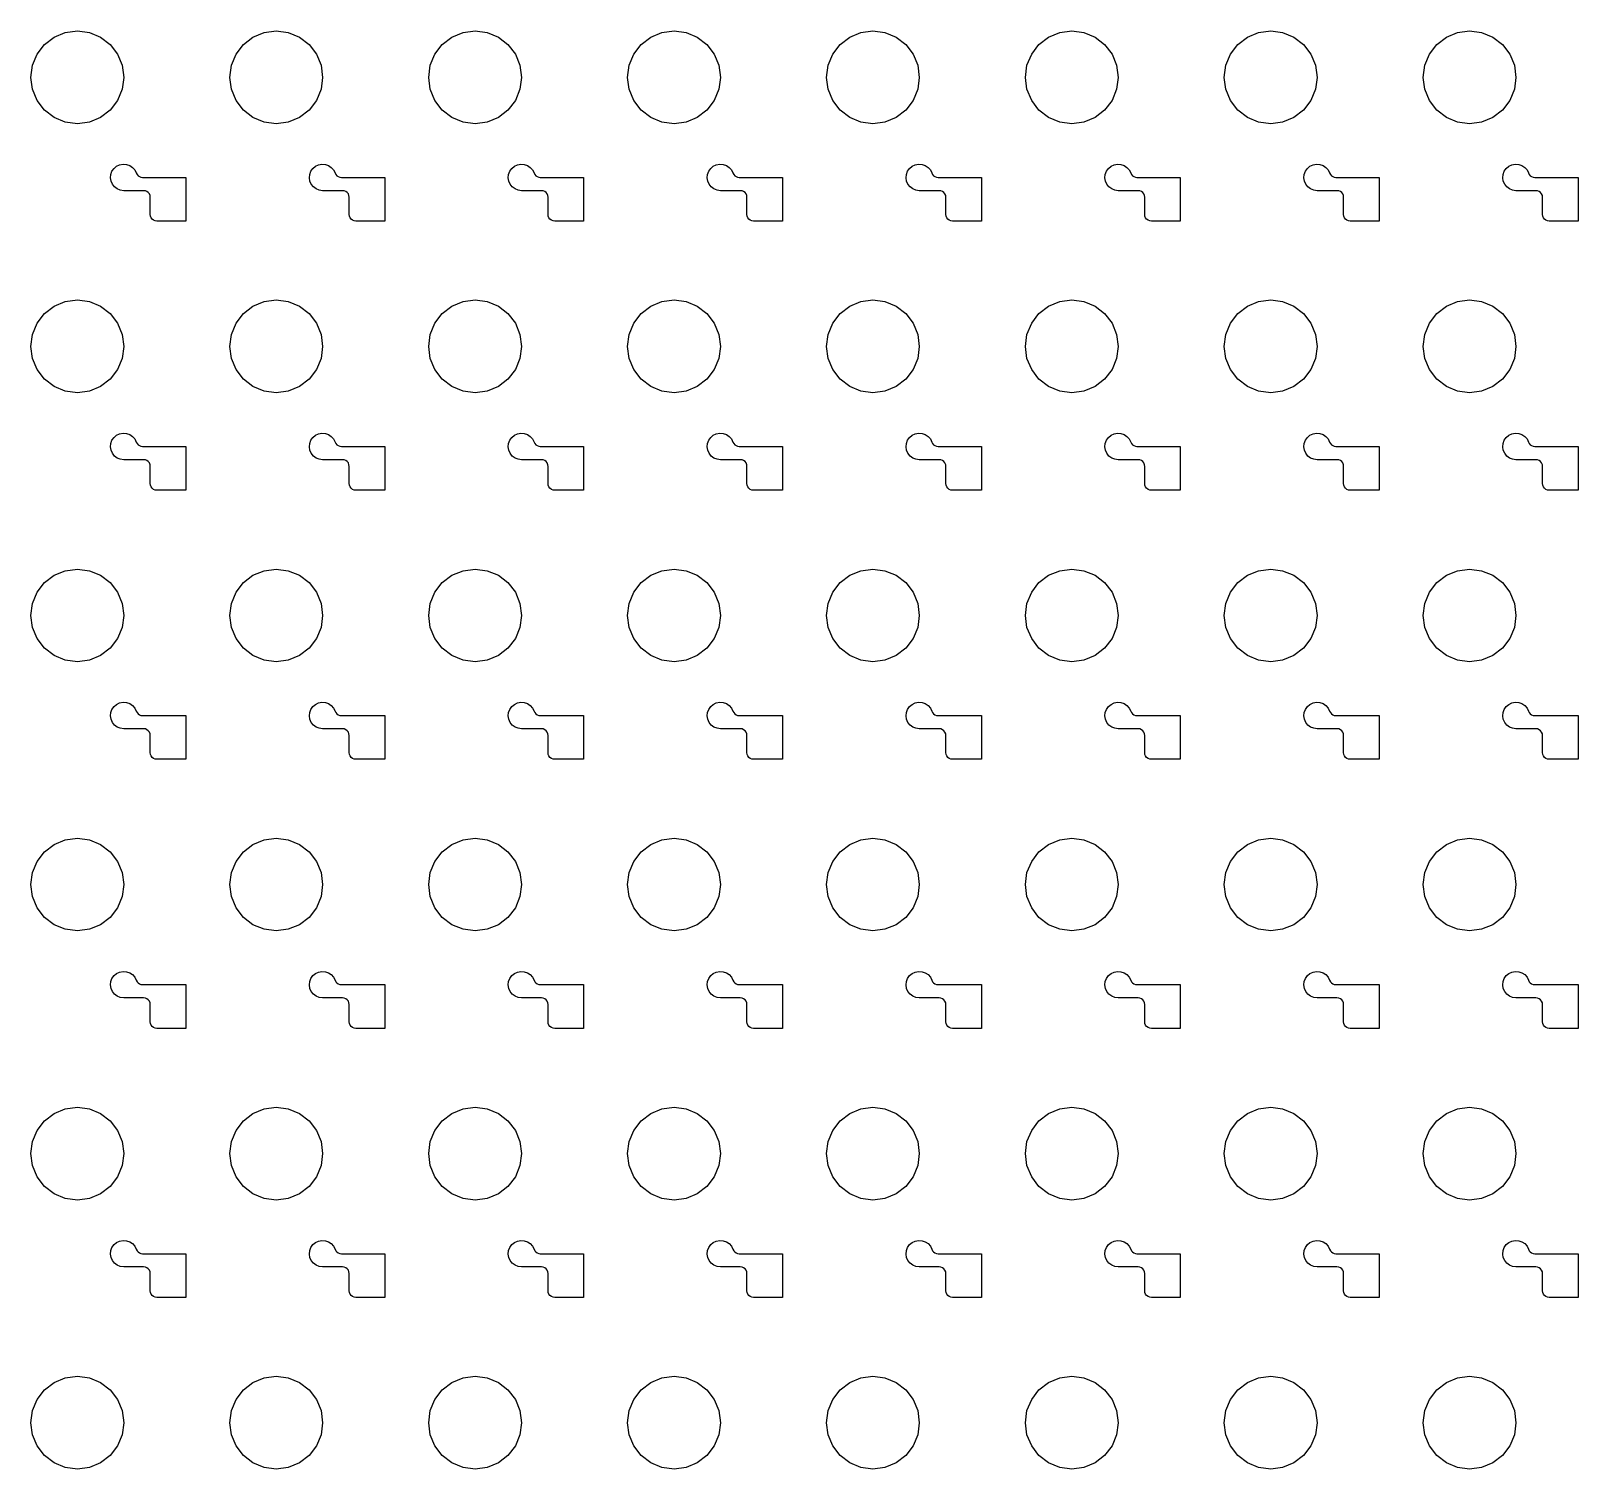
# Model space of a CAD drawing. Extents: x 11 to 212, y 11 to 212.
# Drawn here: x 79.91 to 93.63, y 148.04 to 160.81 of the extents above; entities that cross this region are included whole.
import ezdxf

# ---------------------------------------------------------------- set-up
doc = ezdxf.new("R2010")
doc.units = 0
doc.layers.add('C3', color=7, linetype='continuous')

msp = doc.modelspace()

# ---------------------------------------------------------------- linework, layer by layer
at = {"layer": 'C3'}
for points in [[(80.729, 160.394), (80.715, 160.288), (80.674, 160.188), (80.609, 160.103), (80.524, 160.038), (80.424, 159.996), (80.318, 159.982), (80.211, 159.996), (80.112, 160.038), (80.026, 160.103), (79.961, 160.188), (79.92, 160.288), (79.906, 160.394), (79.92, 160.501), (79.961, 160.6), (80.026, 160.685), (80.112, 160.751), (80.211, 160.792), (80.318, 160.806), (80.424, 160.792), (80.524, 160.751), (80.609, 160.685), (80.674, 160.6), (80.715, 160.501)], [(82.494, 160.394), (82.48, 160.288), (82.439, 160.188), (82.374, 160.103), (82.288, 160.038), (82.189, 159.996), (82.082, 159.982), (81.976, 159.996), (81.876, 160.038), (81.791, 160.103), (81.726, 160.188), (81.685, 160.288), (81.671, 160.394), (81.685, 160.501), (81.726, 160.6), (81.791, 160.685), (81.876, 160.751), (81.976, 160.792), (82.082, 160.806), (82.189, 160.792), (82.288, 160.751), (82.374, 160.685), (82.439, 160.6), (82.48, 160.501)], [(84.259, 160.394), (84.245, 160.288), (84.204, 160.188), (84.138, 160.103), (84.053, 160.038), (83.954, 159.996), (83.847, 159.982), (83.74, 159.996), (83.641, 160.038), (83.556, 160.103), (83.49, 160.188), (83.449, 160.288), (83.435, 160.394), (83.449, 160.501), (83.49, 160.6), (83.556, 160.685), (83.641, 160.751), (83.74, 160.792), (83.847, 160.806), (83.954, 160.792), (84.053, 160.751), (84.138, 160.685), (84.204, 160.6), (84.245, 160.501)], [(86.024, 160.394), (86.009, 160.288), (85.968, 160.188), (85.903, 160.103), (85.818, 160.038), (85.718, 159.996), (85.612, 159.982), (85.505, 159.996), (85.406, 160.038), (85.321, 160.103), (85.255, 160.188), (85.214, 160.288), (85.2, 160.394), (85.214, 160.501), (85.255, 160.6), (85.321, 160.685), (85.406, 160.751), (85.505, 160.792), (85.612, 160.806), (85.718, 160.792), (85.818, 160.751), (85.903, 160.685), (85.968, 160.6), (86.009, 160.501)], [(87.788, 160.394), (87.774, 160.288), (87.733, 160.188), (87.668, 160.103), (87.582, 160.038), (87.483, 159.996), (87.376, 159.982), (87.27, 159.996), (87.171, 160.038), (87.085, 160.103), (87.02, 160.188), (86.979, 160.288), (86.965, 160.394), (86.979, 160.501), (87.02, 160.6), (87.085, 160.685), (87.171, 160.751), (87.27, 160.792), (87.376, 160.806), (87.483, 160.792), (87.582, 160.751), (87.668, 160.685), (87.733, 160.6), (87.774, 160.501)], [(89.553, 160.394), (89.539, 160.288), (89.498, 160.188), (89.432, 160.103), (89.347, 160.038), (89.248, 159.996), (89.141, 159.982), (89.035, 159.996), (88.935, 160.038), (88.85, 160.103), (88.785, 160.188), (88.743, 160.288), (88.729, 160.394), (88.743, 160.501), (88.785, 160.6), (88.85, 160.685), (88.935, 160.751), (89.035, 160.792), (89.141, 160.806), (89.248, 160.792), (89.347, 160.751), (89.432, 160.685), (89.498, 160.6), (89.539, 160.501)], [(91.318, 160.394), (91.304, 160.288), (91.262, 160.188), (91.197, 160.103), (91.112, 160.038), (91.012, 159.996), (90.906, 159.982), (90.799, 159.996), (90.7, 160.038), (90.615, 160.103), (90.549, 160.188), (90.508, 160.288), (90.494, 160.394), (90.508, 160.501), (90.549, 160.6), (90.615, 160.685), (90.7, 160.751), (90.799, 160.792), (90.906, 160.806), (91.012, 160.792), (91.112, 160.751), (91.197, 160.685), (91.262, 160.6), (91.304, 160.501)], [(93.082, 160.394), (93.068, 160.288), (93.027, 160.188), (92.962, 160.103), (92.876, 160.038), (92.777, 159.996), (92.671, 159.982), (92.564, 159.996), (92.465, 160.038), (92.379, 160.103), (92.314, 160.188), (92.273, 160.288), (92.259, 160.394), (92.273, 160.501), (92.314, 160.6), (92.379, 160.685), (92.465, 160.751), (92.564, 160.792), (92.671, 160.806), (92.777, 160.792), (92.876, 160.751), (92.962, 160.685), (93.027, 160.6), (93.068, 160.501)], [(81.024, 159.118), (81.008, 159.12), (80.994, 159.126), (80.982, 159.135), (80.973, 159.147), (80.967, 159.161), (80.965, 159.176), (80.965, 159.329), (80.963, 159.345), (80.957, 159.359), (80.947, 159.371), (80.935, 159.38), (80.921, 159.386), (80.906, 159.388), (80.729, 159.388), (80.699, 159.392), (80.672, 159.403), (80.647, 159.422), (80.629, 159.445), (80.617, 159.473), (80.612, 159.503), (80.615, 159.533), (80.625, 159.561), (80.643, 159.586), (80.666, 159.605), (80.693, 159.618), (80.723, 159.623), (80.753, 159.621), (80.782, 159.611), (80.807, 159.595), (80.827, 159.572), (80.84, 159.545), (80.847, 159.532), (80.856, 159.521), (80.868, 159.513), (80.881, 159.508), (80.896, 159.506), (81.28, 159.506), (81.28, 159.118)], [(82.788, 159.118), (82.773, 159.12), (82.759, 159.126), (82.747, 159.135), (82.737, 159.147), (82.731, 159.161), (82.729, 159.176), (82.729, 159.329), (82.727, 159.345), (82.722, 159.359), (82.712, 159.371), (82.7, 159.38), (82.686, 159.386), (82.671, 159.388), (82.494, 159.388), (82.464, 159.392), (82.436, 159.403), (82.412, 159.422), (82.393, 159.445), (82.381, 159.473), (82.377, 159.503), (82.38, 159.533), (82.39, 159.561), (82.408, 159.586), (82.431, 159.605), (82.458, 159.618), (82.488, 159.623), (82.518, 159.621), (82.546, 159.611), (82.571, 159.595), (82.591, 159.572), (82.605, 159.545), (82.611, 159.532), (82.621, 159.521), (82.633, 159.513), (82.646, 159.508), (82.66, 159.506), (83.045, 159.506), (83.045, 159.118)], [(84.553, 159.118), (84.538, 159.12), (84.524, 159.126), (84.511, 159.135), (84.502, 159.147), (84.496, 159.161), (84.494, 159.176), (84.494, 159.329), (84.492, 159.345), (84.486, 159.359), (84.477, 159.371), (84.465, 159.38), (84.451, 159.386), (84.435, 159.388), (84.259, 159.388), (84.229, 159.392), (84.201, 159.403), (84.177, 159.422), (84.158, 159.445), (84.146, 159.473), (84.141, 159.503), (84.144, 159.533), (84.155, 159.561), (84.172, 159.586), (84.195, 159.605), (84.223, 159.618), (84.252, 159.623), (84.282, 159.621), (84.311, 159.611), (84.336, 159.595), (84.356, 159.572), (84.37, 159.545), (84.376, 159.532), (84.386, 159.521), (84.397, 159.513), (84.411, 159.508), (84.425, 159.506), (84.809, 159.506), (84.809, 159.118)], [(86.318, 159.118), (86.302, 159.12), (86.288, 159.126), (86.276, 159.135), (86.267, 159.147), (86.261, 159.161), (86.259, 159.176), (86.259, 159.329), (86.257, 159.345), (86.251, 159.359), (86.242, 159.371), (86.229, 159.38), (86.215, 159.386), (86.2, 159.388), (86.024, 159.388), (85.994, 159.392), (85.966, 159.403), (85.941, 159.422), (85.923, 159.445), (85.911, 159.473), (85.906, 159.503), (85.909, 159.533), (85.92, 159.561), (85.937, 159.586), (85.96, 159.605), (85.987, 159.618), (86.017, 159.623), (86.047, 159.621), (86.076, 159.611), (86.101, 159.595), (86.121, 159.572), (86.134, 159.545), (86.141, 159.532), (86.15, 159.521), (86.162, 159.513), (86.176, 159.508), (86.19, 159.506), (86.574, 159.506), (86.574, 159.118)], [(88.082, 159.118), (88.067, 159.12), (88.053, 159.126), (88.041, 159.135), (88.031, 159.147), (88.026, 159.161), (88.024, 159.176), (88.024, 159.329), (88.022, 159.345), (88.016, 159.359), (88.006, 159.371), (87.994, 159.38), (87.98, 159.386), (87.965, 159.388), (87.788, 159.388), (87.758, 159.392), (87.73, 159.403), (87.706, 159.422), (87.687, 159.445), (87.675, 159.473), (87.671, 159.503), (87.674, 159.533), (87.684, 159.561), (87.702, 159.586), (87.725, 159.605), (87.752, 159.618), (87.782, 159.623), (87.812, 159.621), (87.84, 159.611), (87.866, 159.595), (87.886, 159.572), (87.899, 159.545), (87.906, 159.532), (87.915, 159.521), (87.927, 159.513), (87.94, 159.508), (87.955, 159.506), (88.339, 159.506), (88.339, 159.118)], [(89.847, 159.118), (89.832, 159.12), (89.818, 159.126), (89.805, 159.135), (89.796, 159.147), (89.79, 159.161), (89.788, 159.176), (89.788, 159.329), (89.786, 159.345), (89.78, 159.359), (89.771, 159.371), (89.759, 159.38), (89.745, 159.386), (89.729, 159.388), (89.553, 159.388), (89.523, 159.392), (89.495, 159.403), (89.471, 159.422), (89.452, 159.445), (89.44, 159.473), (89.435, 159.503), (89.438, 159.533), (89.449, 159.561), (89.466, 159.586), (89.49, 159.605), (89.517, 159.618), (89.546, 159.623), (89.577, 159.621), (89.605, 159.611), (89.63, 159.595), (89.65, 159.572), (89.664, 159.545), (89.67, 159.532), (89.68, 159.521), (89.692, 159.513), (89.705, 159.508), (89.719, 159.506), (90.104, 159.506), (90.104, 159.118)], [(91.612, 159.118), (91.597, 159.12), (91.582, 159.126), (91.57, 159.135), (91.561, 159.147), (91.555, 159.161), (91.553, 159.176), (91.553, 159.329), (91.551, 159.345), (91.545, 159.359), (91.536, 159.371), (91.524, 159.38), (91.509, 159.386), (91.494, 159.388), (91.318, 159.388), (91.288, 159.392), (91.26, 159.403), (91.236, 159.422), (91.217, 159.445), (91.205, 159.473), (91.2, 159.503), (91.203, 159.533), (91.214, 159.561), (91.231, 159.586), (91.254, 159.605), (91.282, 159.618), (91.311, 159.623), (91.341, 159.621), (91.37, 159.611), (91.395, 159.595), (91.415, 159.572), (91.429, 159.545), (91.435, 159.532), (91.444, 159.521), (91.456, 159.513), (91.47, 159.508), (91.484, 159.506), (91.868, 159.506), (91.868, 159.118)], [(93.376, 159.118), (93.361, 159.12), (93.347, 159.126), (93.335, 159.135), (93.326, 159.147), (93.32, 159.161), (93.318, 159.176), (93.318, 159.329), (93.316, 159.345), (93.31, 159.359), (93.3, 159.371), (93.288, 159.38), (93.274, 159.386), (93.259, 159.388), (93.082, 159.388), (93.052, 159.392), (93.024, 159.403), (93, 159.422), (92.982, 159.445), (92.969, 159.473), (92.965, 159.503), (92.968, 159.533), (92.978, 159.561), (92.996, 159.586), (93.019, 159.605), (93.046, 159.618), (93.076, 159.623), (93.106, 159.621), (93.135, 159.611), (93.16, 159.595), (93.18, 159.572), (93.193, 159.545), (93.2, 159.532), (93.209, 159.521), (93.221, 159.513), (93.234, 159.508), (93.249, 159.506), (93.633, 159.506), (93.633, 159.118)], [(80.729, 158.006), (80.715, 157.899), (80.674, 157.8), (80.609, 157.715), (80.524, 157.649), (80.424, 157.608), (80.318, 157.594), (80.211, 157.608), (80.112, 157.649), (80.026, 157.715), (79.961, 157.8), (79.92, 157.899), (79.906, 158.006), (79.92, 158.112), (79.961, 158.212), (80.026, 158.297), (80.112, 158.362), (80.211, 158.404), (80.318, 158.418), (80.424, 158.404), (80.524, 158.362), (80.609, 158.297), (80.674, 158.212), (80.715, 158.112)], [(82.494, 158.006), (82.48, 157.899), (82.439, 157.8), (82.374, 157.715), (82.288, 157.649), (82.189, 157.608), (82.082, 157.594), (81.976, 157.608), (81.876, 157.649), (81.791, 157.715), (81.726, 157.8), (81.685, 157.899), (81.671, 158.006), (81.685, 158.112), (81.726, 158.212), (81.791, 158.297), (81.876, 158.362), (81.976, 158.404), (82.082, 158.418), (82.189, 158.404), (82.288, 158.362), (82.374, 158.297), (82.439, 158.212), (82.48, 158.112)], [(84.259, 158.006), (84.245, 157.899), (84.204, 157.8), (84.138, 157.715), (84.053, 157.649), (83.954, 157.608), (83.847, 157.594), (83.74, 157.608), (83.641, 157.649), (83.556, 157.715), (83.49, 157.8), (83.449, 157.899), (83.435, 158.006), (83.449, 158.112), (83.49, 158.212), (83.556, 158.297), (83.641, 158.362), (83.74, 158.404), (83.847, 158.418), (83.954, 158.404), (84.053, 158.362), (84.138, 158.297), (84.204, 158.212), (84.245, 158.112)], [(86.024, 158.006), (86.009, 157.899), (85.968, 157.8), (85.903, 157.715), (85.818, 157.649), (85.718, 157.608), (85.612, 157.594), (85.505, 157.608), (85.406, 157.649), (85.321, 157.715), (85.255, 157.8), (85.214, 157.899), (85.2, 158.006), (85.214, 158.112), (85.255, 158.212), (85.321, 158.297), (85.406, 158.362), (85.505, 158.404), (85.612, 158.418), (85.718, 158.404), (85.818, 158.362), (85.903, 158.297), (85.968, 158.212), (86.009, 158.112)], [(87.788, 158.006), (87.774, 157.899), (87.733, 157.8), (87.668, 157.715), (87.582, 157.649), (87.483, 157.608), (87.376, 157.594), (87.27, 157.608), (87.171, 157.649), (87.085, 157.715), (87.02, 157.8), (86.979, 157.899), (86.965, 158.006), (86.979, 158.112), (87.02, 158.212), (87.085, 158.297), (87.171, 158.362), (87.27, 158.404), (87.376, 158.418), (87.483, 158.404), (87.582, 158.362), (87.668, 158.297), (87.733, 158.212), (87.774, 158.112)], [(89.553, 158.006), (89.539, 157.899), (89.498, 157.8), (89.432, 157.715), (89.347, 157.649), (89.248, 157.608), (89.141, 157.594), (89.035, 157.608), (88.935, 157.649), (88.85, 157.715), (88.785, 157.8), (88.743, 157.899), (88.729, 158.006), (88.743, 158.112), (88.785, 158.212), (88.85, 158.297), (88.935, 158.362), (89.035, 158.404), (89.141, 158.418), (89.248, 158.404), (89.347, 158.362), (89.432, 158.297), (89.498, 158.212), (89.539, 158.112)], [(91.318, 158.006), (91.304, 157.899), (91.262, 157.8), (91.197, 157.715), (91.112, 157.649), (91.012, 157.608), (90.906, 157.594), (90.799, 157.608), (90.7, 157.649), (90.615, 157.715), (90.549, 157.8), (90.508, 157.899), (90.494, 158.006), (90.508, 158.112), (90.549, 158.212), (90.615, 158.297), (90.7, 158.362), (90.799, 158.404), (90.906, 158.418), (91.012, 158.404), (91.112, 158.362), (91.197, 158.297), (91.262, 158.212), (91.304, 158.112)], [(93.082, 158.006), (93.068, 157.899), (93.027, 157.8), (92.962, 157.715), (92.876, 157.649), (92.777, 157.608), (92.671, 157.594), (92.564, 157.608), (92.465, 157.649), (92.379, 157.715), (92.314, 157.8), (92.273, 157.899), (92.259, 158.006), (92.273, 158.112), (92.314, 158.212), (92.379, 158.297), (92.465, 158.362), (92.564, 158.404), (92.671, 158.418), (92.777, 158.404), (92.876, 158.362), (92.962, 158.297), (93.027, 158.212), (93.068, 158.112)], [(81.024, 156.729), (81.008, 156.731), (80.994, 156.737), (80.982, 156.747), (80.973, 156.759), (80.967, 156.773), (80.965, 156.788), (80.965, 156.941), (80.963, 156.956), (80.957, 156.971), (80.947, 156.983), (80.935, 156.992), (80.921, 156.998), (80.906, 157), (80.729, 157), (80.699, 157.004), (80.672, 157.015), (80.647, 157.033), (80.629, 157.057), (80.617, 157.085), (80.612, 157.114), (80.615, 157.144), (80.625, 157.173), (80.643, 157.197), (80.666, 157.217), (80.693, 157.23), (80.723, 157.235), (80.753, 157.233), (80.782, 157.223), (80.807, 157.206), (80.827, 157.184), (80.84, 157.157), (80.847, 157.144), (80.856, 157.133), (80.868, 157.125), (80.881, 157.119), (80.896, 157.118), (81.28, 157.118), (81.28, 156.729)], [(82.788, 156.729), (82.773, 156.731), (82.759, 156.737), (82.747, 156.747), (82.737, 156.759), (82.731, 156.773), (82.729, 156.788), (82.729, 156.941), (82.727, 156.956), (82.722, 156.971), (82.712, 156.983), (82.7, 156.992), (82.686, 156.998), (82.671, 157), (82.494, 157), (82.464, 157.004), (82.436, 157.015), (82.412, 157.033), (82.393, 157.057), (82.381, 157.085), (82.377, 157.114), (82.38, 157.144), (82.39, 157.173), (82.408, 157.197), (82.431, 157.217), (82.458, 157.23), (82.488, 157.235), (82.518, 157.233), (82.546, 157.223), (82.571, 157.206), (82.591, 157.184), (82.605, 157.157), (82.611, 157.144), (82.621, 157.133), (82.633, 157.125), (82.646, 157.119), (82.66, 157.118), (83.045, 157.118), (83.045, 156.729)], [(84.553, 156.729), (84.538, 156.731), (84.524, 156.737), (84.511, 156.747), (84.502, 156.759), (84.496, 156.773), (84.494, 156.788), (84.494, 156.941), (84.492, 156.956), (84.486, 156.971), (84.477, 156.983), (84.465, 156.992), (84.451, 156.998), (84.435, 157), (84.259, 157), (84.229, 157.004), (84.201, 157.015), (84.177, 157.033), (84.158, 157.057), (84.146, 157.085), (84.141, 157.114), (84.144, 157.144), (84.155, 157.173), (84.172, 157.197), (84.195, 157.217), (84.223, 157.23), (84.252, 157.235), (84.282, 157.233), (84.311, 157.223), (84.336, 157.206), (84.356, 157.184), (84.37, 157.157), (84.376, 157.144), (84.386, 157.133), (84.397, 157.125), (84.411, 157.119), (84.425, 157.118), (84.809, 157.118), (84.809, 156.729)], [(86.318, 156.729), (86.302, 156.731), (86.288, 156.737), (86.276, 156.747), (86.267, 156.759), (86.261, 156.773), (86.259, 156.788), (86.259, 156.941), (86.257, 156.956), (86.251, 156.971), (86.242, 156.983), (86.229, 156.992), (86.215, 156.998), (86.2, 157), (86.024, 157), (85.994, 157.004), (85.966, 157.015), (85.941, 157.033), (85.923, 157.057), (85.911, 157.085), (85.906, 157.114), (85.909, 157.144), (85.92, 157.173), (85.937, 157.197), (85.96, 157.217), (85.987, 157.23), (86.017, 157.235), (86.047, 157.233), (86.076, 157.223), (86.101, 157.206), (86.121, 157.184), (86.134, 157.157), (86.141, 157.144), (86.15, 157.133), (86.162, 157.125), (86.176, 157.119), (86.19, 157.118), (86.574, 157.118), (86.574, 156.729)], [(88.082, 156.729), (88.067, 156.731), (88.053, 156.737), (88.041, 156.747), (88.031, 156.759), (88.026, 156.773), (88.024, 156.788), (88.024, 156.941), (88.022, 156.956), (88.016, 156.971), (88.006, 156.983), (87.994, 156.992), (87.98, 156.998), (87.965, 157), (87.788, 157), (87.758, 157.004), (87.73, 157.015), (87.706, 157.033), (87.687, 157.057), (87.675, 157.085), (87.671, 157.114), (87.674, 157.144), (87.684, 157.173), (87.702, 157.197), (87.725, 157.217), (87.752, 157.23), (87.782, 157.235), (87.812, 157.233), (87.84, 157.223), (87.866, 157.206), (87.886, 157.184), (87.899, 157.157), (87.906, 157.144), (87.915, 157.133), (87.927, 157.125), (87.94, 157.119), (87.955, 157.118), (88.339, 157.118), (88.339, 156.729)], [(89.847, 156.729), (89.832, 156.731), (89.818, 156.737), (89.805, 156.747), (89.796, 156.759), (89.79, 156.773), (89.788, 156.788), (89.788, 156.941), (89.786, 156.956), (89.78, 156.971), (89.771, 156.983), (89.759, 156.992), (89.745, 156.998), (89.729, 157), (89.553, 157), (89.523, 157.004), (89.495, 157.015), (89.471, 157.033), (89.452, 157.057), (89.44, 157.085), (89.435, 157.114), (89.438, 157.144), (89.449, 157.173), (89.466, 157.197), (89.49, 157.217), (89.517, 157.23), (89.546, 157.235), (89.577, 157.233), (89.605, 157.223), (89.63, 157.206), (89.65, 157.184), (89.664, 157.157), (89.67, 157.144), (89.68, 157.133), (89.692, 157.125), (89.705, 157.119), (89.719, 157.118), (90.104, 157.118), (90.104, 156.729)], [(91.612, 156.729), (91.597, 156.731), (91.582, 156.737), (91.57, 156.747), (91.561, 156.759), (91.555, 156.773), (91.553, 156.788), (91.553, 156.941), (91.551, 156.956), (91.545, 156.971), (91.536, 156.983), (91.524, 156.992), (91.509, 156.998), (91.494, 157), (91.318, 157), (91.288, 157.004), (91.26, 157.015), (91.236, 157.033), (91.217, 157.057), (91.205, 157.085), (91.2, 157.114), (91.203, 157.144), (91.214, 157.173), (91.231, 157.197), (91.254, 157.217), (91.282, 157.23), (91.311, 157.235), (91.341, 157.233), (91.37, 157.223), (91.395, 157.206), (91.415, 157.184), (91.429, 157.157), (91.435, 157.144), (91.444, 157.133), (91.456, 157.125), (91.47, 157.119), (91.484, 157.118), (91.868, 157.118), (91.868, 156.729)], [(93.376, 156.729), (93.361, 156.731), (93.347, 156.737), (93.335, 156.747), (93.326, 156.759), (93.32, 156.773), (93.318, 156.788), (93.318, 156.941), (93.316, 156.956), (93.31, 156.971), (93.3, 156.983), (93.288, 156.992), (93.274, 156.998), (93.259, 157), (93.082, 157), (93.052, 157.004), (93.024, 157.015), (93, 157.033), (92.982, 157.057), (92.969, 157.085), (92.965, 157.114), (92.968, 157.144), (92.978, 157.173), (92.996, 157.197), (93.019, 157.217), (93.046, 157.23), (93.076, 157.235), (93.106, 157.233), (93.135, 157.223), (93.16, 157.206), (93.18, 157.184), (93.193, 157.157), (93.2, 157.144), (93.209, 157.133), (93.221, 157.125), (93.234, 157.119), (93.249, 157.118), (93.633, 157.118), (93.633, 156.729)], [(80.729, 155.618), (80.715, 155.511), (80.674, 155.412), (80.609, 155.326), (80.524, 155.261), (80.424, 155.22), (80.318, 155.206), (80.211, 155.22), (80.112, 155.261), (80.026, 155.326), (79.961, 155.412), (79.92, 155.511), (79.906, 155.618), (79.92, 155.724), (79.961, 155.824), (80.026, 155.909), (80.112, 155.974), (80.211, 156.015), (80.318, 156.029), (80.424, 156.015), (80.524, 155.974), (80.609, 155.909), (80.674, 155.824), (80.715, 155.724)], [(82.494, 155.618), (82.48, 155.511), (82.439, 155.412), (82.374, 155.326), (82.288, 155.261), (82.189, 155.22), (82.082, 155.206), (81.976, 155.22), (81.876, 155.261), (81.791, 155.326), (81.726, 155.412), (81.685, 155.511), (81.671, 155.618), (81.685, 155.724), (81.726, 155.824), (81.791, 155.909), (81.876, 155.974), (81.976, 156.015), (82.082, 156.029), (82.189, 156.015), (82.288, 155.974), (82.374, 155.909), (82.439, 155.824), (82.48, 155.724)], [(84.259, 155.618), (84.245, 155.511), (84.204, 155.412), (84.138, 155.326), (84.053, 155.261), (83.954, 155.22), (83.847, 155.206), (83.74, 155.22), (83.641, 155.261), (83.556, 155.326), (83.49, 155.412), (83.449, 155.511), (83.435, 155.618), (83.449, 155.724), (83.49, 155.824), (83.556, 155.909), (83.641, 155.974), (83.74, 156.015), (83.847, 156.029), (83.954, 156.015), (84.053, 155.974), (84.138, 155.909), (84.204, 155.824), (84.245, 155.724)], [(86.024, 155.618), (86.009, 155.511), (85.968, 155.412), (85.903, 155.326), (85.818, 155.261), (85.718, 155.22), (85.612, 155.206), (85.505, 155.22), (85.406, 155.261), (85.321, 155.326), (85.255, 155.412), (85.214, 155.511), (85.2, 155.618), (85.214, 155.724), (85.255, 155.824), (85.321, 155.909), (85.406, 155.974), (85.505, 156.015), (85.612, 156.029), (85.718, 156.015), (85.818, 155.974), (85.903, 155.909), (85.968, 155.824), (86.009, 155.724)], [(87.788, 155.618), (87.774, 155.511), (87.733, 155.412), (87.668, 155.326), (87.582, 155.261), (87.483, 155.22), (87.376, 155.206), (87.27, 155.22), (87.171, 155.261), (87.085, 155.326), (87.02, 155.412), (86.979, 155.511), (86.965, 155.618), (86.979, 155.724), (87.02, 155.824), (87.085, 155.909), (87.171, 155.974), (87.27, 156.015), (87.376, 156.029), (87.483, 156.015), (87.582, 155.974), (87.668, 155.909), (87.733, 155.824), (87.774, 155.724)], [(89.553, 155.618), (89.539, 155.511), (89.498, 155.412), (89.432, 155.326), (89.347, 155.261), (89.248, 155.22), (89.141, 155.206), (89.035, 155.22), (88.935, 155.261), (88.85, 155.326), (88.785, 155.412), (88.743, 155.511), (88.729, 155.618), (88.743, 155.724), (88.785, 155.824), (88.85, 155.909), (88.935, 155.974), (89.035, 156.015), (89.141, 156.029), (89.248, 156.015), (89.347, 155.974), (89.432, 155.909), (89.498, 155.824), (89.539, 155.724)], [(91.318, 155.618), (91.304, 155.511), (91.262, 155.412), (91.197, 155.326), (91.112, 155.261), (91.012, 155.22), (90.906, 155.206), (90.799, 155.22), (90.7, 155.261), (90.615, 155.326), (90.549, 155.412), (90.508, 155.511), (90.494, 155.618), (90.508, 155.724), (90.549, 155.824), (90.615, 155.909), (90.7, 155.974), (90.799, 156.015), (90.906, 156.029), (91.012, 156.015), (91.112, 155.974), (91.197, 155.909), (91.262, 155.824), (91.304, 155.724)], [(93.082, 155.618), (93.068, 155.511), (93.027, 155.412), (92.962, 155.326), (92.876, 155.261), (92.777, 155.22), (92.671, 155.206), (92.564, 155.22), (92.465, 155.261), (92.379, 155.326), (92.314, 155.412), (92.273, 155.511), (92.259, 155.618), (92.273, 155.724), (92.314, 155.824), (92.379, 155.909), (92.465, 155.974), (92.564, 156.015), (92.671, 156.029), (92.777, 156.015), (92.876, 155.974), (92.962, 155.909), (93.027, 155.824), (93.068, 155.724)], [(81.024, 154.341), (81.008, 154.343), (80.994, 154.349), (80.982, 154.358), (80.973, 154.371), (80.967, 154.385), (80.965, 154.4), (80.965, 154.553), (80.963, 154.568), (80.957, 154.582), (80.947, 154.595), (80.935, 154.604), (80.921, 154.61), (80.906, 154.612), (80.729, 154.612), (80.699, 154.616), (80.672, 154.627), (80.647, 154.645), (80.629, 154.669), (80.617, 154.696), (80.612, 154.726), (80.615, 154.756), (80.625, 154.784), (80.643, 154.809), (80.666, 154.828), (80.693, 154.841), (80.723, 154.847), (80.753, 154.845), (80.782, 154.835), (80.807, 154.818), (80.827, 154.796), (80.84, 154.769), (80.847, 154.756), (80.856, 154.745), (80.868, 154.736), (80.881, 154.731), (80.896, 154.729), (81.28, 154.729), (81.28, 154.341)], [(82.788, 154.341), (82.773, 154.343), (82.759, 154.349), (82.747, 154.358), (82.737, 154.371), (82.731, 154.385), (82.729, 154.4), (82.729, 154.553), (82.727, 154.568), (82.722, 154.582), (82.712, 154.595), (82.7, 154.604), (82.686, 154.61), (82.671, 154.612), (82.494, 154.612), (82.464, 154.616), (82.436, 154.627), (82.412, 154.645), (82.393, 154.669), (82.381, 154.696), (82.377, 154.726), (82.38, 154.756), (82.39, 154.784), (82.408, 154.809), (82.431, 154.828), (82.458, 154.841), (82.488, 154.847), (82.518, 154.845), (82.546, 154.835), (82.571, 154.818), (82.591, 154.796), (82.605, 154.769), (82.611, 154.756), (82.621, 154.745), (82.633, 154.736), (82.646, 154.731), (82.66, 154.729), (83.045, 154.729), (83.045, 154.341)], [(84.553, 154.341), (84.538, 154.343), (84.524, 154.349), (84.511, 154.358), (84.502, 154.371), (84.496, 154.385), (84.494, 154.4), (84.494, 154.553), (84.492, 154.568), (84.486, 154.582), (84.477, 154.595), (84.465, 154.604), (84.451, 154.61), (84.435, 154.612), (84.259, 154.612), (84.229, 154.616), (84.201, 154.627), (84.177, 154.645), (84.158, 154.669), (84.146, 154.696), (84.141, 154.726), (84.144, 154.756), (84.155, 154.784), (84.172, 154.809), (84.195, 154.828), (84.223, 154.841), (84.252, 154.847), (84.282, 154.845), (84.311, 154.835), (84.336, 154.818), (84.356, 154.796), (84.37, 154.769), (84.376, 154.756), (84.386, 154.745), (84.397, 154.736), (84.411, 154.731), (84.425, 154.729), (84.809, 154.729), (84.809, 154.341)], [(86.318, 154.341), (86.302, 154.343), (86.288, 154.349), (86.276, 154.358), (86.267, 154.371), (86.261, 154.385), (86.259, 154.4), (86.259, 154.553), (86.257, 154.568), (86.251, 154.582), (86.242, 154.595), (86.229, 154.604), (86.215, 154.61), (86.2, 154.612), (86.024, 154.612), (85.994, 154.616), (85.966, 154.627), (85.941, 154.645), (85.923, 154.669), (85.911, 154.696), (85.906, 154.726), (85.909, 154.756), (85.92, 154.784), (85.937, 154.809), (85.96, 154.828), (85.987, 154.841), (86.017, 154.847), (86.047, 154.845), (86.076, 154.835), (86.101, 154.818), (86.121, 154.796), (86.134, 154.769), (86.141, 154.756), (86.15, 154.745), (86.162, 154.736), (86.176, 154.731), (86.19, 154.729), (86.574, 154.729), (86.574, 154.341)], [(88.082, 154.341), (88.067, 154.343), (88.053, 154.349), (88.041, 154.358), (88.031, 154.371), (88.026, 154.385), (88.024, 154.4), (88.024, 154.553), (88.022, 154.568), (88.016, 154.582), (88.006, 154.595), (87.994, 154.604), (87.98, 154.61), (87.965, 154.612), (87.788, 154.612), (87.758, 154.616), (87.73, 154.627), (87.706, 154.645), (87.687, 154.669), (87.675, 154.696), (87.671, 154.726), (87.674, 154.756), (87.684, 154.784), (87.702, 154.809), (87.725, 154.828), (87.752, 154.841), (87.782, 154.847), (87.812, 154.845), (87.84, 154.835), (87.866, 154.818), (87.886, 154.796), (87.899, 154.769), (87.906, 154.756), (87.915, 154.745), (87.927, 154.736), (87.94, 154.731), (87.955, 154.729), (88.339, 154.729), (88.339, 154.341)], [(89.847, 154.341), (89.832, 154.343), (89.818, 154.349), (89.805, 154.358), (89.796, 154.371), (89.79, 154.385), (89.788, 154.4), (89.788, 154.553), (89.786, 154.568), (89.78, 154.582), (89.771, 154.595), (89.759, 154.604), (89.745, 154.61), (89.729, 154.612), (89.553, 154.612), (89.523, 154.616), (89.495, 154.627), (89.471, 154.645), (89.452, 154.669), (89.44, 154.696), (89.435, 154.726), (89.438, 154.756), (89.449, 154.784), (89.466, 154.809), (89.49, 154.828), (89.517, 154.841), (89.546, 154.847), (89.577, 154.845), (89.605, 154.835), (89.63, 154.818), (89.65, 154.796), (89.664, 154.769), (89.67, 154.756), (89.68, 154.745), (89.692, 154.736), (89.705, 154.731), (89.719, 154.729), (90.104, 154.729), (90.104, 154.341)], [(91.612, 154.341), (91.597, 154.343), (91.582, 154.349), (91.57, 154.358), (91.561, 154.371), (91.555, 154.385), (91.553, 154.4), (91.553, 154.553), (91.551, 154.568), (91.545, 154.582), (91.536, 154.595), (91.524, 154.604), (91.509, 154.61), (91.494, 154.612), (91.318, 154.612), (91.288, 154.616), (91.26, 154.627), (91.236, 154.645), (91.217, 154.669), (91.205, 154.696), (91.2, 154.726), (91.203, 154.756), (91.214, 154.784), (91.231, 154.809), (91.254, 154.828), (91.282, 154.841), (91.311, 154.847), (91.341, 154.845), (91.37, 154.835), (91.395, 154.818), (91.415, 154.796), (91.429, 154.769), (91.435, 154.756), (91.444, 154.745), (91.456, 154.736), (91.47, 154.731), (91.484, 154.729), (91.868, 154.729), (91.868, 154.341)], [(93.376, 154.341), (93.361, 154.343), (93.347, 154.349), (93.335, 154.358), (93.326, 154.371), (93.32, 154.385), (93.318, 154.4), (93.318, 154.553), (93.316, 154.568), (93.31, 154.582), (93.3, 154.595), (93.288, 154.604), (93.274, 154.61), (93.259, 154.612), (93.082, 154.612), (93.052, 154.616), (93.024, 154.627), (93, 154.645), (92.982, 154.669), (92.969, 154.696), (92.965, 154.726), (92.968, 154.756), (92.978, 154.784), (92.996, 154.809), (93.019, 154.828), (93.046, 154.841), (93.076, 154.847), (93.106, 154.845), (93.135, 154.835), (93.16, 154.818), (93.18, 154.796), (93.193, 154.769), (93.2, 154.756), (93.209, 154.745), (93.221, 154.736), (93.234, 154.731), (93.249, 154.729), (93.633, 154.729), (93.633, 154.341)], [(80.729, 153.229), (80.715, 153.123), (80.674, 153.024), (80.609, 152.938), (80.524, 152.873), (80.424, 152.832), (80.318, 152.818), (80.211, 152.832), (80.112, 152.873), (80.026, 152.938), (79.961, 153.024), (79.92, 153.123), (79.906, 153.229), (79.92, 153.336), (79.961, 153.435), (80.026, 153.521), (80.112, 153.586), (80.211, 153.627), (80.318, 153.641), (80.424, 153.627), (80.524, 153.586), (80.609, 153.521), (80.674, 153.435), (80.715, 153.336)], [(82.494, 153.229), (82.48, 153.123), (82.439, 153.024), (82.374, 152.938), (82.288, 152.873), (82.189, 152.832), (82.082, 152.818), (81.976, 152.832), (81.876, 152.873), (81.791, 152.938), (81.726, 153.024), (81.685, 153.123), (81.671, 153.229), (81.685, 153.336), (81.726, 153.435), (81.791, 153.521), (81.876, 153.586), (81.976, 153.627), (82.082, 153.641), (82.189, 153.627), (82.288, 153.586), (82.374, 153.521), (82.439, 153.435), (82.48, 153.336)], [(84.259, 153.229), (84.245, 153.123), (84.204, 153.024), (84.138, 152.938), (84.053, 152.873), (83.954, 152.832), (83.847, 152.818), (83.74, 152.832), (83.641, 152.873), (83.556, 152.938), (83.49, 153.024), (83.449, 153.123), (83.435, 153.229), (83.449, 153.336), (83.49, 153.435), (83.556, 153.521), (83.641, 153.586), (83.74, 153.627), (83.847, 153.641), (83.954, 153.627), (84.053, 153.586), (84.138, 153.521), (84.204, 153.435), (84.245, 153.336)], [(86.024, 153.229), (86.009, 153.123), (85.968, 153.024), (85.903, 152.938), (85.818, 152.873), (85.718, 152.832), (85.612, 152.818), (85.505, 152.832), (85.406, 152.873), (85.321, 152.938), (85.255, 153.024), (85.214, 153.123), (85.2, 153.229), (85.214, 153.336), (85.255, 153.435), (85.321, 153.521), (85.406, 153.586), (85.505, 153.627), (85.612, 153.641), (85.718, 153.627), (85.818, 153.586), (85.903, 153.521), (85.968, 153.435), (86.009, 153.336)], [(87.788, 153.229), (87.774, 153.123), (87.733, 153.024), (87.668, 152.938), (87.582, 152.873), (87.483, 152.832), (87.376, 152.818), (87.27, 152.832), (87.171, 152.873), (87.085, 152.938), (87.02, 153.024), (86.979, 153.123), (86.965, 153.229), (86.979, 153.336), (87.02, 153.435), (87.085, 153.521), (87.171, 153.586), (87.27, 153.627), (87.376, 153.641), (87.483, 153.627), (87.582, 153.586), (87.668, 153.521), (87.733, 153.435), (87.774, 153.336)], [(89.553, 153.229), (89.539, 153.123), (89.498, 153.024), (89.432, 152.938), (89.347, 152.873), (89.248, 152.832), (89.141, 152.818), (89.035, 152.832), (88.935, 152.873), (88.85, 152.938), (88.785, 153.024), (88.743, 153.123), (88.729, 153.229), (88.743, 153.336), (88.785, 153.435), (88.85, 153.521), (88.935, 153.586), (89.035, 153.627), (89.141, 153.641), (89.248, 153.627), (89.347, 153.586), (89.432, 153.521), (89.498, 153.435), (89.539, 153.336)], [(91.318, 153.229), (91.304, 153.123), (91.262, 153.024), (91.197, 152.938), (91.112, 152.873), (91.012, 152.832), (90.906, 152.818), (90.799, 152.832), (90.7, 152.873), (90.615, 152.938), (90.549, 153.024), (90.508, 153.123), (90.494, 153.229), (90.508, 153.336), (90.549, 153.435), (90.615, 153.521), (90.7, 153.586), (90.799, 153.627), (90.906, 153.641), (91.012, 153.627), (91.112, 153.586), (91.197, 153.521), (91.262, 153.435), (91.304, 153.336)], [(93.082, 153.229), (93.068, 153.123), (93.027, 153.024), (92.962, 152.938), (92.876, 152.873), (92.777, 152.832), (92.671, 152.818), (92.564, 152.832), (92.465, 152.873), (92.379, 152.938), (92.314, 153.024), (92.273, 153.123), (92.259, 153.229), (92.273, 153.336), (92.314, 153.435), (92.379, 153.521), (92.465, 153.586), (92.564, 153.627), (92.671, 153.641), (92.777, 153.627), (92.876, 153.586), (92.962, 153.521), (93.027, 153.435), (93.068, 153.336)], [(81.024, 151.953), (81.008, 151.955), (80.994, 151.961), (80.982, 151.97), (80.973, 151.982), (80.967, 151.997), (80.965, 152.012), (80.965, 152.165), (80.963, 152.18), (80.957, 152.194), (80.947, 152.206), (80.935, 152.216), (80.921, 152.222), (80.906, 152.224), (80.729, 152.224), (80.699, 152.227), (80.672, 152.239), (80.647, 152.257), (80.629, 152.28), (80.617, 152.308), (80.612, 152.338), (80.615, 152.368), (80.625, 152.396), (80.643, 152.421), (80.666, 152.44), (80.693, 152.453), (80.723, 152.459), (80.753, 152.456), (80.782, 152.447), (80.807, 152.43), (80.827, 152.407), (80.84, 152.38), (80.847, 152.367), (80.856, 152.357), (80.868, 152.348), (80.881, 152.343), (80.896, 152.341), (81.28, 152.341), (81.28, 151.953)], [(82.788, 151.953), (82.773, 151.955), (82.759, 151.961), (82.747, 151.97), (82.737, 151.982), (82.731, 151.997), (82.729, 152.012), (82.729, 152.165), (82.727, 152.18), (82.722, 152.194), (82.712, 152.206), (82.7, 152.216), (82.686, 152.222), (82.671, 152.224), (82.494, 152.224), (82.464, 152.227), (82.436, 152.239), (82.412, 152.257), (82.393, 152.28), (82.381, 152.308), (82.377, 152.338), (82.38, 152.368), (82.39, 152.396), (82.408, 152.421), (82.431, 152.44), (82.458, 152.453), (82.488, 152.459), (82.518, 152.456), (82.546, 152.447), (82.571, 152.43), (82.591, 152.407), (82.605, 152.38), (82.611, 152.367), (82.621, 152.357), (82.633, 152.348), (82.646, 152.343), (82.66, 152.341), (83.045, 152.341), (83.045, 151.953)], [(84.553, 151.953), (84.538, 151.955), (84.524, 151.961), (84.511, 151.97), (84.502, 151.982), (84.496, 151.997), (84.494, 152.012), (84.494, 152.165), (84.492, 152.18), (84.486, 152.194), (84.477, 152.206), (84.465, 152.216), (84.451, 152.222), (84.435, 152.224), (84.259, 152.224), (84.229, 152.227), (84.201, 152.239), (84.177, 152.257), (84.158, 152.28), (84.146, 152.308), (84.141, 152.338), (84.144, 152.368), (84.155, 152.396), (84.172, 152.421), (84.195, 152.44), (84.223, 152.453), (84.252, 152.459), (84.282, 152.456), (84.311, 152.447), (84.336, 152.43), (84.356, 152.407), (84.37, 152.38), (84.376, 152.367), (84.386, 152.357), (84.397, 152.348), (84.411, 152.343), (84.425, 152.341), (84.809, 152.341), (84.809, 151.953)], [(86.318, 151.953), (86.302, 151.955), (86.288, 151.961), (86.276, 151.97), (86.267, 151.982), (86.261, 151.997), (86.259, 152.012), (86.259, 152.165), (86.257, 152.18), (86.251, 152.194), (86.242, 152.206), (86.229, 152.216), (86.215, 152.222), (86.2, 152.224), (86.024, 152.224), (85.994, 152.227), (85.966, 152.239), (85.941, 152.257), (85.923, 152.28), (85.911, 152.308), (85.906, 152.338), (85.909, 152.368), (85.92, 152.396), (85.937, 152.421), (85.96, 152.44), (85.987, 152.453), (86.017, 152.459), (86.047, 152.456), (86.076, 152.447), (86.101, 152.43), (86.121, 152.407), (86.134, 152.38), (86.141, 152.367), (86.15, 152.357), (86.162, 152.348), (86.176, 152.343), (86.19, 152.341), (86.574, 152.341), (86.574, 151.953)], [(88.082, 151.953), (88.067, 151.955), (88.053, 151.961), (88.041, 151.97), (88.031, 151.982), (88.026, 151.997), (88.024, 152.012), (88.024, 152.165), (88.022, 152.18), (88.016, 152.194), (88.006, 152.206), (87.994, 152.216), (87.98, 152.222), (87.965, 152.224), (87.788, 152.224), (87.758, 152.227), (87.73, 152.239), (87.706, 152.257), (87.687, 152.28), (87.675, 152.308), (87.671, 152.338), (87.674, 152.368), (87.684, 152.396), (87.702, 152.421), (87.725, 152.44), (87.752, 152.453), (87.782, 152.459), (87.812, 152.456), (87.84, 152.447), (87.866, 152.43), (87.886, 152.407), (87.899, 152.38), (87.906, 152.367), (87.915, 152.357), (87.927, 152.348), (87.94, 152.343), (87.955, 152.341), (88.339, 152.341), (88.339, 151.953)], [(89.847, 151.953), (89.832, 151.955), (89.818, 151.961), (89.805, 151.97), (89.796, 151.982), (89.79, 151.997), (89.788, 152.012), (89.788, 152.165), (89.786, 152.18), (89.78, 152.194), (89.771, 152.206), (89.759, 152.216), (89.745, 152.222), (89.729, 152.224), (89.553, 152.224), (89.523, 152.227), (89.495, 152.239), (89.471, 152.257), (89.452, 152.28), (89.44, 152.308), (89.435, 152.338), (89.438, 152.368), (89.449, 152.396), (89.466, 152.421), (89.49, 152.44), (89.517, 152.453), (89.546, 152.459), (89.577, 152.456), (89.605, 152.447), (89.63, 152.43), (89.65, 152.407), (89.664, 152.38), (89.67, 152.367), (89.68, 152.357), (89.692, 152.348), (89.705, 152.343), (89.719, 152.341), (90.104, 152.341), (90.104, 151.953)], [(91.612, 151.953), (91.597, 151.955), (91.582, 151.961), (91.57, 151.97), (91.561, 151.982), (91.555, 151.997), (91.553, 152.012), (91.553, 152.165), (91.551, 152.18), (91.545, 152.194), (91.536, 152.206), (91.524, 152.216), (91.509, 152.222), (91.494, 152.224), (91.318, 152.224), (91.288, 152.227), (91.26, 152.239), (91.236, 152.257), (91.217, 152.28), (91.205, 152.308), (91.2, 152.338), (91.203, 152.368), (91.214, 152.396), (91.231, 152.421), (91.254, 152.44), (91.282, 152.453), (91.311, 152.459), (91.341, 152.456), (91.37, 152.447), (91.395, 152.43), (91.415, 152.407), (91.429, 152.38), (91.435, 152.367), (91.444, 152.357), (91.456, 152.348), (91.47, 152.343), (91.484, 152.341), (91.868, 152.341), (91.868, 151.953)], [(93.376, 151.953), (93.361, 151.955), (93.347, 151.961), (93.335, 151.97), (93.326, 151.982), (93.32, 151.997), (93.318, 152.012), (93.318, 152.165), (93.316, 152.18), (93.31, 152.194), (93.3, 152.206), (93.288, 152.216), (93.274, 152.222), (93.259, 152.224), (93.082, 152.224), (93.052, 152.227), (93.024, 152.239), (93, 152.257), (92.982, 152.28), (92.969, 152.308), (92.965, 152.338), (92.968, 152.368), (92.978, 152.396), (92.996, 152.421), (93.019, 152.44), (93.046, 152.453), (93.076, 152.459), (93.106, 152.456), (93.135, 152.447), (93.16, 152.43), (93.18, 152.407), (93.193, 152.38), (93.2, 152.367), (93.209, 152.357), (93.221, 152.348), (93.234, 152.343), (93.249, 152.341), (93.633, 152.341), (93.633, 151.953)], [(80.729, 150.841), (80.715, 150.735), (80.674, 150.635), (80.609, 150.55), (80.524, 150.485), (80.424, 150.443), (80.318, 150.429), (80.211, 150.443), (80.112, 150.485), (80.026, 150.55), (79.961, 150.635), (79.92, 150.735), (79.906, 150.841), (79.92, 150.948), (79.961, 151.047), (80.026, 151.132), (80.112, 151.198), (80.211, 151.239), (80.318, 151.253), (80.424, 151.239), (80.524, 151.198), (80.609, 151.132), (80.674, 151.047), (80.715, 150.948)], [(82.494, 150.841), (82.48, 150.735), (82.439, 150.635), (82.374, 150.55), (82.288, 150.485), (82.189, 150.443), (82.082, 150.429), (81.976, 150.443), (81.876, 150.485), (81.791, 150.55), (81.726, 150.635), (81.685, 150.735), (81.671, 150.841), (81.685, 150.948), (81.726, 151.047), (81.791, 151.132), (81.876, 151.198), (81.976, 151.239), (82.082, 151.253), (82.189, 151.239), (82.288, 151.198), (82.374, 151.132), (82.439, 151.047), (82.48, 150.948)], [(84.259, 150.841), (84.245, 150.735), (84.204, 150.635), (84.138, 150.55), (84.053, 150.485), (83.954, 150.443), (83.847, 150.429), (83.74, 150.443), (83.641, 150.485), (83.556, 150.55), (83.49, 150.635), (83.449, 150.735), (83.435, 150.841), (83.449, 150.948), (83.49, 151.047), (83.556, 151.132), (83.641, 151.198), (83.74, 151.239), (83.847, 151.253), (83.954, 151.239), (84.053, 151.198), (84.138, 151.132), (84.204, 151.047), (84.245, 150.948)], [(86.024, 150.841), (86.009, 150.735), (85.968, 150.635), (85.903, 150.55), (85.818, 150.485), (85.718, 150.443), (85.612, 150.429), (85.505, 150.443), (85.406, 150.485), (85.321, 150.55), (85.255, 150.635), (85.214, 150.735), (85.2, 150.841), (85.214, 150.948), (85.255, 151.047), (85.321, 151.132), (85.406, 151.198), (85.505, 151.239), (85.612, 151.253), (85.718, 151.239), (85.818, 151.198), (85.903, 151.132), (85.968, 151.047), (86.009, 150.948)], [(87.788, 150.841), (87.774, 150.735), (87.733, 150.635), (87.668, 150.55), (87.582, 150.485), (87.483, 150.443), (87.376, 150.429), (87.27, 150.443), (87.171, 150.485), (87.085, 150.55), (87.02, 150.635), (86.979, 150.735), (86.965, 150.841), (86.979, 150.948), (87.02, 151.047), (87.085, 151.132), (87.171, 151.198), (87.27, 151.239), (87.376, 151.253), (87.483, 151.239), (87.582, 151.198), (87.668, 151.132), (87.733, 151.047), (87.774, 150.948)], [(89.553, 150.841), (89.539, 150.735), (89.498, 150.635), (89.432, 150.55), (89.347, 150.485), (89.248, 150.443), (89.141, 150.429), (89.035, 150.443), (88.935, 150.485), (88.85, 150.55), (88.785, 150.635), (88.743, 150.735), (88.729, 150.841), (88.743, 150.948), (88.785, 151.047), (88.85, 151.132), (88.935, 151.198), (89.035, 151.239), (89.141, 151.253), (89.248, 151.239), (89.347, 151.198), (89.432, 151.132), (89.498, 151.047), (89.539, 150.948)], [(91.318, 150.841), (91.304, 150.735), (91.262, 150.635), (91.197, 150.55), (91.112, 150.485), (91.012, 150.443), (90.906, 150.429), (90.799, 150.443), (90.7, 150.485), (90.615, 150.55), (90.549, 150.635), (90.508, 150.735), (90.494, 150.841), (90.508, 150.948), (90.549, 151.047), (90.615, 151.132), (90.7, 151.198), (90.799, 151.239), (90.906, 151.253), (91.012, 151.239), (91.112, 151.198), (91.197, 151.132), (91.262, 151.047), (91.304, 150.948)], [(93.082, 150.841), (93.068, 150.735), (93.027, 150.635), (92.962, 150.55), (92.876, 150.485), (92.777, 150.443), (92.671, 150.429), (92.564, 150.443), (92.465, 150.485), (92.379, 150.55), (92.314, 150.635), (92.273, 150.735), (92.259, 150.841), (92.273, 150.948), (92.314, 151.047), (92.379, 151.132), (92.465, 151.198), (92.564, 151.239), (92.671, 151.253), (92.777, 151.239), (92.876, 151.198), (92.962, 151.132), (93.027, 151.047), (93.068, 150.948)], [(81.024, 149.565), (81.008, 149.567), (80.994, 149.573), (80.982, 149.582), (80.973, 149.594), (80.967, 149.608), (80.965, 149.624), (80.965, 149.776), (80.963, 149.792), (80.957, 149.806), (80.947, 149.818), (80.935, 149.827), (80.921, 149.833), (80.906, 149.835), (80.729, 149.835), (80.699, 149.839), (80.672, 149.851), (80.647, 149.869), (80.629, 149.892), (80.617, 149.92), (80.612, 149.95), (80.615, 149.98), (80.625, 150.008), (80.643, 150.033), (80.666, 150.052), (80.693, 150.065), (80.723, 150.07), (80.753, 150.068), (80.782, 150.058), (80.807, 150.042), (80.827, 150.019), (80.84, 149.992), (80.847, 149.979), (80.856, 149.968), (80.868, 149.96), (80.881, 149.955), (80.896, 149.953), (81.28, 149.953), (81.28, 149.565)], [(82.788, 149.565), (82.773, 149.567), (82.759, 149.573), (82.747, 149.582), (82.737, 149.594), (82.731, 149.608), (82.729, 149.624), (82.729, 149.776), (82.727, 149.792), (82.722, 149.806), (82.712, 149.818), (82.7, 149.827), (82.686, 149.833), (82.671, 149.835), (82.494, 149.835), (82.464, 149.839), (82.436, 149.851), (82.412, 149.869), (82.393, 149.892), (82.381, 149.92), (82.377, 149.95), (82.38, 149.98), (82.39, 150.008), (82.408, 150.033), (82.431, 150.052), (82.458, 150.065), (82.488, 150.07), (82.518, 150.068), (82.546, 150.058), (82.571, 150.042), (82.591, 150.019), (82.605, 149.992), (82.611, 149.979), (82.621, 149.968), (82.633, 149.96), (82.646, 149.955), (82.66, 149.953), (83.045, 149.953), (83.045, 149.565)], [(84.553, 149.565), (84.538, 149.567), (84.524, 149.573), (84.511, 149.582), (84.502, 149.594), (84.496, 149.608), (84.494, 149.624), (84.494, 149.776), (84.492, 149.792), (84.486, 149.806), (84.477, 149.818), (84.465, 149.827), (84.451, 149.833), (84.435, 149.835), (84.259, 149.835), (84.229, 149.839), (84.201, 149.851), (84.177, 149.869), (84.158, 149.892), (84.146, 149.92), (84.141, 149.95), (84.144, 149.98), (84.155, 150.008), (84.172, 150.033), (84.195, 150.052), (84.223, 150.065), (84.252, 150.07), (84.282, 150.068), (84.311, 150.058), (84.336, 150.042), (84.356, 150.019), (84.37, 149.992), (84.376, 149.979), (84.386, 149.968), (84.397, 149.96), (84.411, 149.955), (84.425, 149.953), (84.809, 149.953), (84.809, 149.565)], [(86.318, 149.565), (86.302, 149.567), (86.288, 149.573), (86.276, 149.582), (86.267, 149.594), (86.261, 149.608), (86.259, 149.624), (86.259, 149.776), (86.257, 149.792), (86.251, 149.806), (86.242, 149.818), (86.229, 149.827), (86.215, 149.833), (86.2, 149.835), (86.024, 149.835), (85.994, 149.839), (85.966, 149.851), (85.941, 149.869), (85.923, 149.892), (85.911, 149.92), (85.906, 149.95), (85.909, 149.98), (85.92, 150.008), (85.937, 150.033), (85.96, 150.052), (85.987, 150.065), (86.017, 150.07), (86.047, 150.068), (86.076, 150.058), (86.101, 150.042), (86.121, 150.019), (86.134, 149.992), (86.141, 149.979), (86.15, 149.968), (86.162, 149.96), (86.176, 149.955), (86.19, 149.953), (86.574, 149.953), (86.574, 149.565)], [(88.082, 149.565), (88.067, 149.567), (88.053, 149.573), (88.041, 149.582), (88.031, 149.594), (88.026, 149.608), (88.024, 149.624), (88.024, 149.776), (88.022, 149.792), (88.016, 149.806), (88.006, 149.818), (87.994, 149.827), (87.98, 149.833), (87.965, 149.835), (87.788, 149.835), (87.758, 149.839), (87.73, 149.851), (87.706, 149.869), (87.687, 149.892), (87.675, 149.92), (87.671, 149.95), (87.674, 149.98), (87.684, 150.008), (87.702, 150.033), (87.725, 150.052), (87.752, 150.065), (87.782, 150.07), (87.812, 150.068), (87.84, 150.058), (87.866, 150.042), (87.886, 150.019), (87.899, 149.992), (87.906, 149.979), (87.915, 149.968), (87.927, 149.96), (87.94, 149.955), (87.955, 149.953), (88.339, 149.953), (88.339, 149.565)], [(89.847, 149.565), (89.832, 149.567), (89.818, 149.573), (89.805, 149.582), (89.796, 149.594), (89.79, 149.608), (89.788, 149.624), (89.788, 149.776), (89.786, 149.792), (89.78, 149.806), (89.771, 149.818), (89.759, 149.827), (89.745, 149.833), (89.729, 149.835), (89.553, 149.835), (89.523, 149.839), (89.495, 149.851), (89.471, 149.869), (89.452, 149.892), (89.44, 149.92), (89.435, 149.95), (89.438, 149.98), (89.449, 150.008), (89.466, 150.033), (89.49, 150.052), (89.517, 150.065), (89.546, 150.07), (89.577, 150.068), (89.605, 150.058), (89.63, 150.042), (89.65, 150.019), (89.664, 149.992), (89.67, 149.979), (89.68, 149.968), (89.692, 149.96), (89.705, 149.955), (89.719, 149.953), (90.104, 149.953), (90.104, 149.565)], [(91.612, 149.565), (91.597, 149.567), (91.582, 149.573), (91.57, 149.582), (91.561, 149.594), (91.555, 149.608), (91.553, 149.624), (91.553, 149.776), (91.551, 149.792), (91.545, 149.806), (91.536, 149.818), (91.524, 149.827), (91.509, 149.833), (91.494, 149.835), (91.318, 149.835), (91.288, 149.839), (91.26, 149.851), (91.236, 149.869), (91.217, 149.892), (91.205, 149.92), (91.2, 149.95), (91.203, 149.98), (91.214, 150.008), (91.231, 150.033), (91.254, 150.052), (91.282, 150.065), (91.311, 150.07), (91.341, 150.068), (91.37, 150.058), (91.395, 150.042), (91.415, 150.019), (91.429, 149.992), (91.435, 149.979), (91.444, 149.968), (91.456, 149.96), (91.47, 149.955), (91.484, 149.953), (91.868, 149.953), (91.868, 149.565)], [(93.376, 149.565), (93.361, 149.567), (93.347, 149.573), (93.335, 149.582), (93.326, 149.594), (93.32, 149.608), (93.318, 149.624), (93.318, 149.776), (93.316, 149.792), (93.31, 149.806), (93.3, 149.818), (93.288, 149.827), (93.274, 149.833), (93.259, 149.835), (93.082, 149.835), (93.052, 149.839), (93.024, 149.851), (93, 149.869), (92.982, 149.892), (92.969, 149.92), (92.965, 149.95), (92.968, 149.98), (92.978, 150.008), (92.996, 150.033), (93.019, 150.052), (93.046, 150.065), (93.076, 150.07), (93.106, 150.068), (93.135, 150.058), (93.16, 150.042), (93.18, 150.019), (93.193, 149.992), (93.2, 149.979), (93.209, 149.968), (93.221, 149.96), (93.234, 149.955), (93.249, 149.953), (93.633, 149.953), (93.633, 149.565)], [(80.729, 148.453), (80.715, 148.346), (80.674, 148.247), (80.609, 148.162), (80.524, 148.096), (80.424, 148.055), (80.318, 148.041), (80.211, 148.055), (80.112, 148.096), (80.026, 148.162), (79.961, 148.247), (79.92, 148.346), (79.906, 148.453), (79.92, 148.56), (79.961, 148.659), (80.026, 148.744), (80.112, 148.81), (80.211, 148.851), (80.318, 148.865), (80.424, 148.851), (80.524, 148.81), (80.609, 148.744), (80.674, 148.659), (80.715, 148.56)], [(82.494, 148.453), (82.48, 148.346), (82.439, 148.247), (82.374, 148.162), (82.288, 148.096), (82.189, 148.055), (82.082, 148.041), (81.976, 148.055), (81.876, 148.096), (81.791, 148.162), (81.726, 148.247), (81.685, 148.346), (81.671, 148.453), (81.685, 148.56), (81.726, 148.659), (81.791, 148.744), (81.876, 148.81), (81.976, 148.851), (82.082, 148.865), (82.189, 148.851), (82.288, 148.81), (82.374, 148.744), (82.439, 148.659), (82.48, 148.56)], [(84.259, 148.453), (84.245, 148.346), (84.204, 148.247), (84.138, 148.162), (84.053, 148.096), (83.954, 148.055), (83.847, 148.041), (83.74, 148.055), (83.641, 148.096), (83.556, 148.162), (83.49, 148.247), (83.449, 148.346), (83.435, 148.453), (83.449, 148.56), (83.49, 148.659), (83.556, 148.744), (83.641, 148.81), (83.74, 148.851), (83.847, 148.865), (83.954, 148.851), (84.053, 148.81), (84.138, 148.744), (84.204, 148.659), (84.245, 148.56)], [(86.024, 148.453), (86.009, 148.346), (85.968, 148.247), (85.903, 148.162), (85.818, 148.096), (85.718, 148.055), (85.612, 148.041), (85.505, 148.055), (85.406, 148.096), (85.321, 148.162), (85.255, 148.247), (85.214, 148.346), (85.2, 148.453), (85.214, 148.56), (85.255, 148.659), (85.321, 148.744), (85.406, 148.81), (85.505, 148.851), (85.612, 148.865), (85.718, 148.851), (85.818, 148.81), (85.903, 148.744), (85.968, 148.659), (86.009, 148.56)], [(87.788, 148.453), (87.774, 148.346), (87.733, 148.247), (87.668, 148.162), (87.582, 148.096), (87.483, 148.055), (87.376, 148.041), (87.27, 148.055), (87.171, 148.096), (87.085, 148.162), (87.02, 148.247), (86.979, 148.346), (86.965, 148.453), (86.979, 148.56), (87.02, 148.659), (87.085, 148.744), (87.171, 148.81), (87.27, 148.851), (87.376, 148.865), (87.483, 148.851), (87.582, 148.81), (87.668, 148.744), (87.733, 148.659), (87.774, 148.56)], [(89.553, 148.453), (89.539, 148.346), (89.498, 148.247), (89.432, 148.162), (89.347, 148.096), (89.248, 148.055), (89.141, 148.041), (89.035, 148.055), (88.935, 148.096), (88.85, 148.162), (88.785, 148.247), (88.743, 148.346), (88.729, 148.453), (88.743, 148.56), (88.785, 148.659), (88.85, 148.744), (88.935, 148.81), (89.035, 148.851), (89.141, 148.865), (89.248, 148.851), (89.347, 148.81), (89.432, 148.744), (89.498, 148.659), (89.539, 148.56)], [(91.318, 148.453), (91.304, 148.346), (91.262, 148.247), (91.197, 148.162), (91.112, 148.096), (91.012, 148.055), (90.906, 148.041), (90.799, 148.055), (90.7, 148.096), (90.615, 148.162), (90.549, 148.247), (90.508, 148.346), (90.494, 148.453), (90.508, 148.56), (90.549, 148.659), (90.615, 148.744), (90.7, 148.81), (90.799, 148.851), (90.906, 148.865), (91.012, 148.851), (91.112, 148.81), (91.197, 148.744), (91.262, 148.659), (91.304, 148.56)], [(93.082, 148.453), (93.068, 148.346), (93.027, 148.247), (92.962, 148.162), (92.876, 148.096), (92.777, 148.055), (92.671, 148.041), (92.564, 148.055), (92.465, 148.096), (92.379, 148.162), (92.314, 148.247), (92.273, 148.346), (92.259, 148.453), (92.273, 148.56), (92.314, 148.659), (92.379, 148.744), (92.465, 148.81), (92.564, 148.851), (92.671, 148.865), (92.777, 148.851), (92.876, 148.81), (92.962, 148.744), (93.027, 148.659), (93.068, 148.56)]]:
    msp.add_lwpolyline(points, close=True, dxfattribs=at)

doc.saveas('drawing.dxf')
